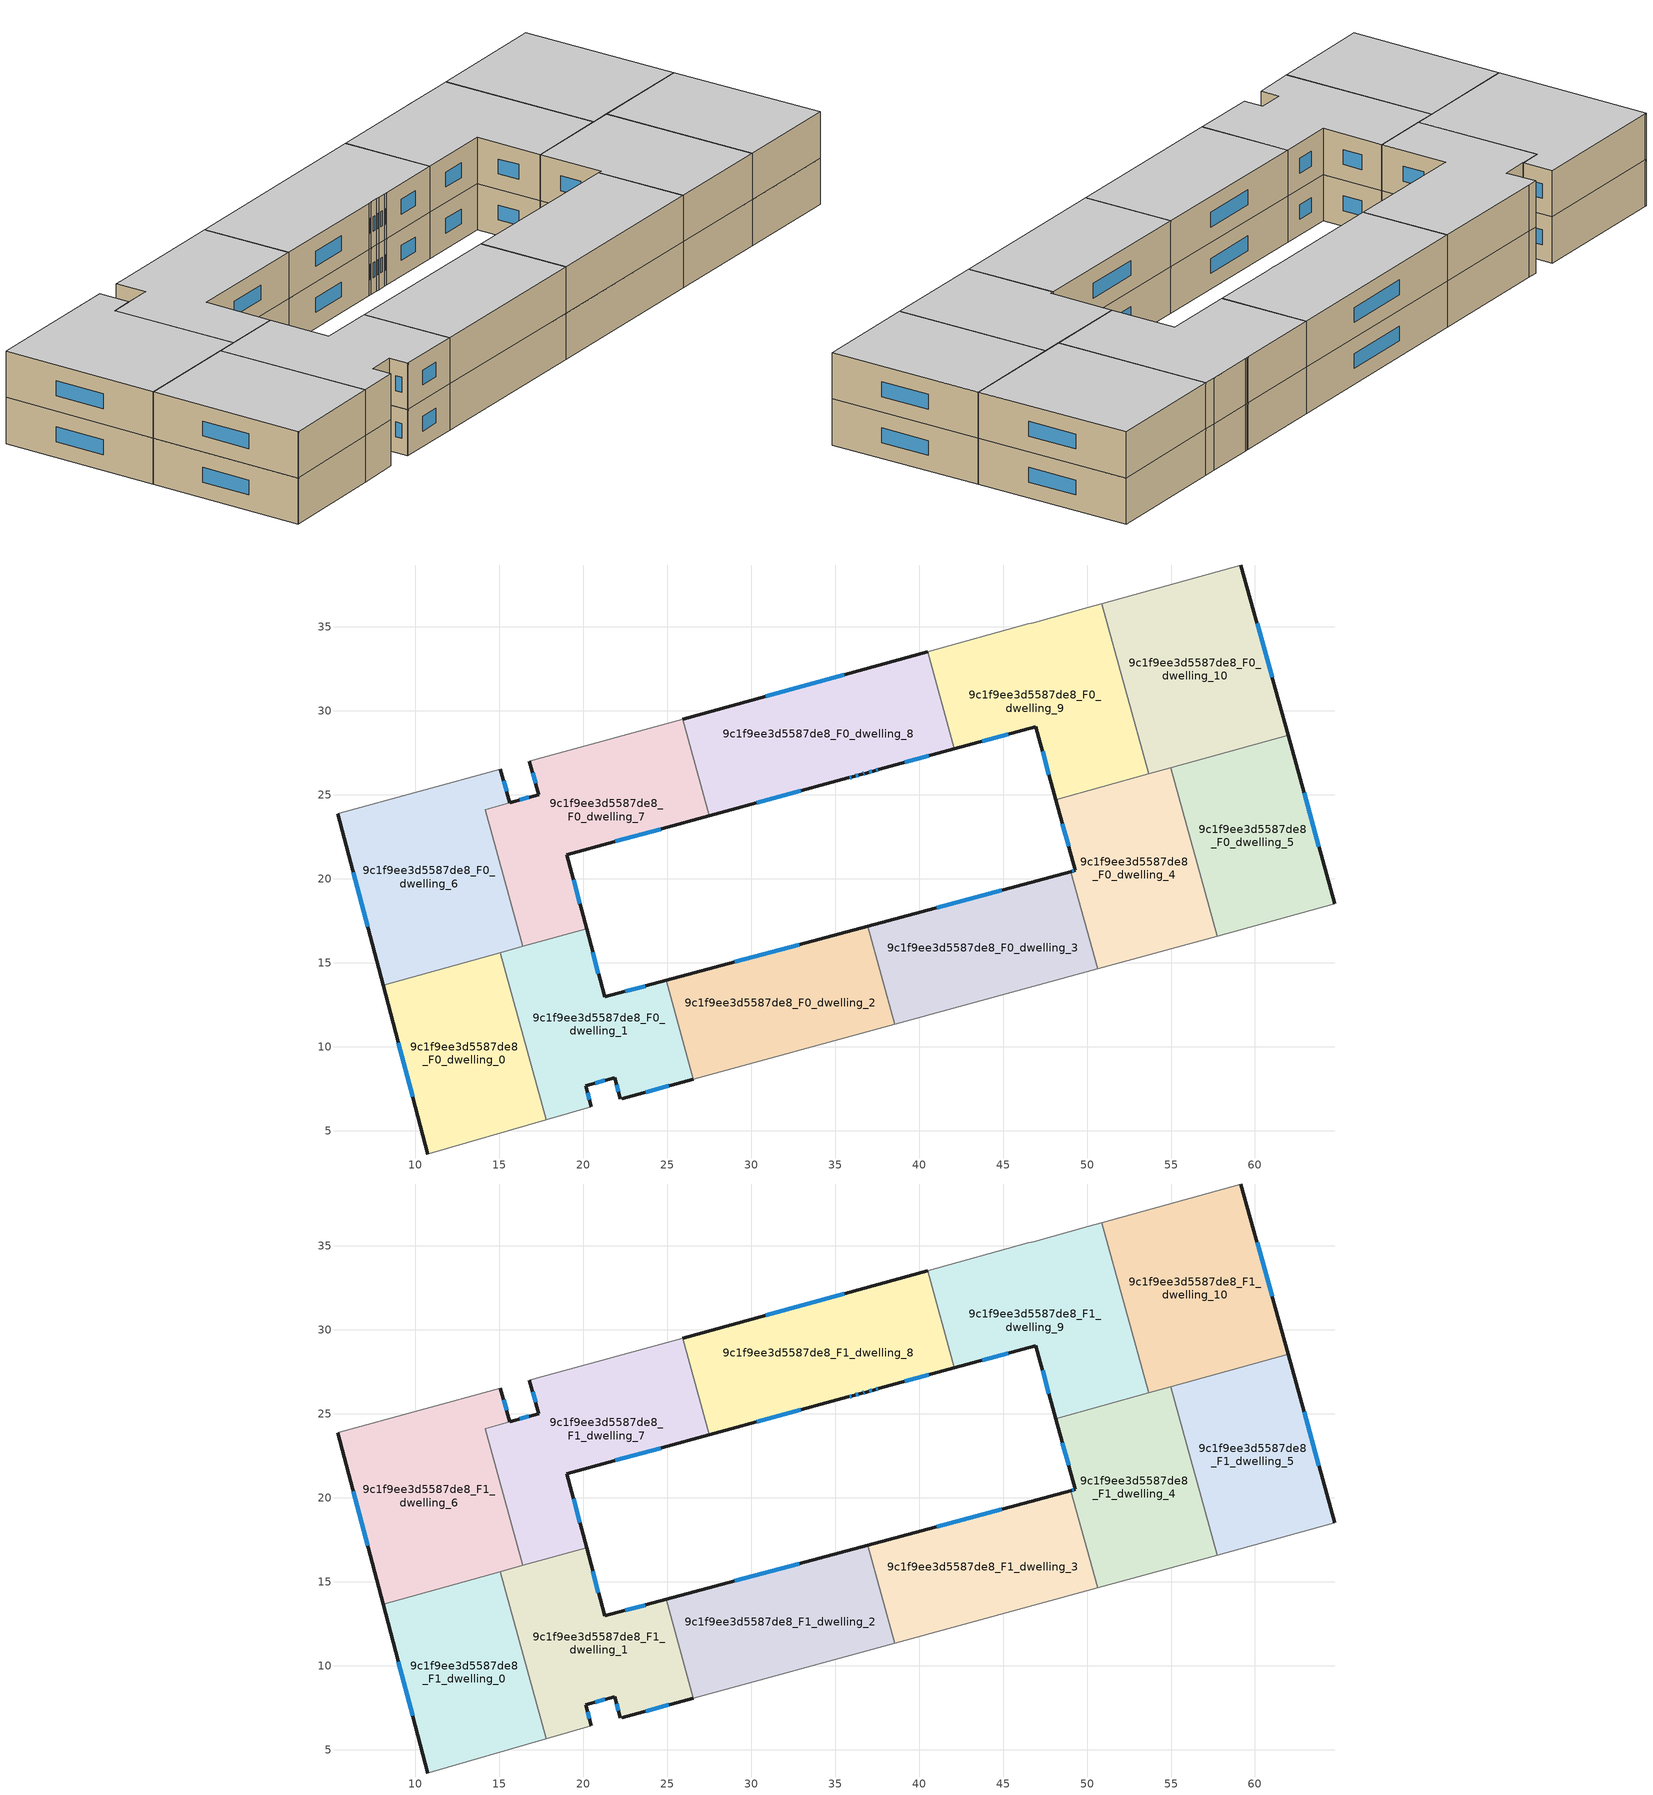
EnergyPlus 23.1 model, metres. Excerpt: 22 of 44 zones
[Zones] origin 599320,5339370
9c1f9ee3d5587de8_F0_dwelling_0
 floor ground (EU_floor_Construction): 15.05,15.59 17.79,5.65 10.79,3.62 10.74,3.61 8.08,13.67 z0
 wall outside (EU_wall_Construction): 8.08,13.67 10.74,3.61 z0:3
 wall adiabatic (EU_wall_Construction): 10.74,3.61 10.79,3.62 17.79,5.65 z0:3
 wall to 9c1f9ee3d5587de8_F0_dwelling_1 (EU_wall_Construction): 17.79,5.65 15.05,15.59 z0:3
 wall to 9c1f9ee3d5587de8_F0_dwelling_6 (EU_wall_Construction): 15.05,15.59 8.08,13.67 z0:3
 window (EU_Window_Construction): 8.99,10.25 9.84,7.04 z1.02:1.98
9c1f9ee3d5587de8_F0_dwelling_1
 floor ground (EU_floor_Construction): 24.93,13.95 26.55,8.07 22.28,6.91 22.21,6.89 21.87,8.16 20.14,7.68 20.48,6.43 17.79,5.65 15.05,15.59 20.2,17.01 21.27,12.96 z0
 wall outside (EU_wall_Construction): 22.28,6.91 26.55,8.07 / 20.48,6.43 20.14,7.68 21.87,8.16 22.21,6.89 / 24.93,13.95 21.27,12.96 20.2,17.01 z0:3
 wall to 9c1f9ee3d5587de8_F0_dwelling_2 (EU_wall_Construction): 26.55,8.07 24.93,13.95 z0:3
 wall adiabatic (EU_wall_Construction): 22.21,6.89 22.28,6.91 / 17.79,5.65 20.48,6.43 z0:3
 wall to 9c1f9ee3d5587de8_F0_dwelling_7 (EU_wall_Construction): 20.2,17.01 16.41,15.97 z0:3
 wall to 9c1f9ee3d5587de8_F0_dwelling_6 (EU_wall_Construction): 16.41,15.97 15.05,15.59 z0:3
 window (EU_Window_Construction): 23.73,7.3 25.1,7.68 / 21.98,7.72 22.09,7.32 / 20.73,7.84 21.28,7.99 / 20.36,6.85 20.26,7.25 / 20.91,14.34 20.56,15.64 / 23.68,13.61 22.51,13.3 z1.02:1.98
9c1f9ee3d5587de8_F0_dwelling_10
 floor ground (EU_floor_Construction): 59.17,38.69 61.98,28.53 53.67,26.25 50.88,36.38 z0
 wall outside (EU_wall_Construction): 61.98,28.53 59.17,38.69 z0:3
 wall to 9c1f9ee3d5587de8_F0_dwelling_9 (EU_wall_Construction): 50.88,36.38 53.67,26.25 z0:3
 wall adiabatic (EU_wall_Construction): 59.17,38.69 50.88,36.38 z0:3
 wall to 9c1f9ee3d5587de8_F0_dwelling_5 (EU_wall_Construction): 54.99,26.61 61.98,28.53 z0:3
 wall to 9c1f9ee3d5587de8_F0_dwelling_4 (EU_wall_Construction): 53.67,26.25 54.99,26.61 z0:3
 window (EU_Window_Construction): 61.02,31.99 60.12,35.23 z1.02:1.98
9c1f9ee3d5587de8_F0_dwelling_2
 floor ground (EU_floor_Construction): 36.93,17.17 38.54,11.35 26.55,8.07 24.93,13.95 z0
 wall outside (EU_wall_Construction): 36.93,17.17 24.93,13.95 z0:3
 wall to 9c1f9ee3d5587de8_F0_dwelling_3 (EU_wall_Construction): 38.54,11.35 36.93,17.17 z0:3
 wall adiabatic (EU_wall_Construction): 26.55,8.07 38.54,11.35 z0:3
 window (EU_Window_Construction): 32.85,16.08 29.01,15.05 z1.02:1.98
9c1f9ee3d5587de8_F0_dwelling_3
 floor ground (EU_floor_Construction): 49.03,20.43 50.63,14.65 38.54,11.35 36.93,17.17 z0
 wall outside (EU_wall_Construction): 49.03,20.43 36.93,17.17 z0:3
 wall adiabatic (EU_wall_Construction): 38.54,11.35 50.63,14.65 z0:3
 wall to 9c1f9ee3d5587de8_F0_dwelling_4 (EU_wall_Construction): 50.63,14.65 49.03,20.43 z0:3
 window (EU_Window_Construction): 44.92,19.32 41.05,18.28 z1.02:1.98
9c1f9ee3d5587de8_F0_dwelling_4
 floor ground (EU_floor_Construction): 54.99,26.61 57.75,16.59 50.63,14.65 49.03,20.43 49.29,20.5 48.14,24.72 z0
 wall outside (EU_wall_Construction): 48.14,24.72 49.29,20.5 49.03,20.43 z0:3
 wall to 9c1f9ee3d5587de8_F0_dwelling_5 (EU_wall_Construction): 57.75,16.59 54.99,26.61 z0:3
 wall adiabatic (EU_wall_Construction): 50.63,14.65 57.75,16.59 z0:3
 wall to 9c1f9ee3d5587de8_F0_dwelling_9 (EU_wall_Construction): 53.67,26.24 48.14,24.72 z0:3
 window (EU_Window_Construction): 49.2,20.47 49.12,20.45 / 48.53,23.28 48.9,21.93 z1.02:1.98
9c1f9ee3d5587de8_F0_dwelling_5
 floor ground (EU_floor_Construction): 61.98,28.53 64.75,18.5 57.75,16.59 54.99,26.61 z0
 wall outside (EU_wall_Construction): 64.75,18.5 61.98,28.53 z0:3
 wall adiabatic (EU_wall_Construction): 57.75,16.59 64.75,18.5 z0:3
 window (EU_Window_Construction): 63.81,21.92 62.92,25.12 z1.02:1.98
9c1f9ee3d5587de8_F0_dwelling_6
 floor ground (EU_floor_Construction): 15.07,26.53 15.62,24.53 14.16,24.12 16.41,15.97 8.08,13.67 5.38,23.87 5.45,23.9 z0
 wall outside (EU_wall_Construction): 5.38,23.87 8.08,13.67 / 15.62,24.53 15.07,26.53 z0:3
 wall adiabatic (EU_wall_Construction): 15.07,26.53 5.45,23.9 5.38,23.87 z0:3
 wall to 9c1f9ee3d5587de8_F0_dwelling_7 (EU_wall_Construction): 16.41,15.97 14.16,24.12 15.62,24.53 z0:3
 window (EU_Window_Construction): 6.3,20.4 7.16,17.14 / 15.44,25.21 15.26,25.85 z1.02:1.98
9c1f9ee3d5587de8_F0_dwelling_7
 floor ground (EU_floor_Construction): 25.92,29.51 27.51,23.75 19.03,21.44 20.2,17.01 16.41,15.97 14.16,24.12 17.35,25.01 16.79,27.01 17.52,27.2 z0
 wall outside (EU_wall_Construction): 20.2,17.01 19.03,21.44 27.51,23.75 / 16.79,27.01 17.35,25.01 15.63,24.53 z0:3
 wall adiabatic (EU_wall_Construction): 25.92,29.51 17.52,27.2 16.79,27.01 z0:3
 wall to 9c1f9ee3d5587de8_F0_dwelling_8 (EU_wall_Construction): 27.51,23.75 25.92,29.51 z0:3
 window (EU_Window_Construction): 21.91,22.23 24.62,22.96 / 19.8,18.52 19.43,19.93 / 16.76,24.85 16.21,24.69 / 16.98,26.33 17.16,25.69 z1.02:1.98
9c1f9ee3d5587de8_F0_dwelling_8
 floor ground (EU_floor_Construction): 40.5,33.52 42.09,27.73 37.64,26.51 37.37,26.44 36.84,26.3 36.57,26.22 36.04,26.08 35.77,26.01 27.51,23.75 25.92,29.51 z0
 wall outside (EU_wall_Construction): 27.51,23.75 35.77,26.01 36.04,26.08 36.57,26.22 36.84,26.3 37.37,26.44 37.64,26.51 42.09,27.73 / 40.5,33.52 25.92,29.51 z0:3
 wall to 9c1f9ee3d5587de8_F0_dwelling_9 (EU_wall_Construction): 42.09,27.73 40.5,33.52 z0:3
 window (EU_Window_Construction): 39.15,26.93 40.58,27.32 / 37.46,26.47 37.55,26.49 / 37.02,26.35 37.19,26.39 / 36.66,26.25 36.75,26.27 / 36.22,26.13 36.39,26.18 / 35.86,26.03 35.95,26.05 / 30.32,24.52 32.96,25.24 / 35.54,32.16 30.88,30.87 z1.02:1.98
9c1f9ee3d5587de8_F0_dwelling_9
 floor ground (EU_floor_Construction): 50.88,36.38 53.67,26.25 48.14,24.72 46.95,29.06 42.09,27.73 40.5,33.52 46.51,35.17 46.67,35.22 46.83,35.26 50.1,36.16 z0
 wall outside (EU_wall_Construction): 42.09,27.73 46.95,29.06 48.14,24.72 z0:3
 wall adiabatic (EU_wall_Construction): 50.88,36.38 50.1,36.16 46.83,35.26 46.67,35.22 46.51,35.17 40.5,33.52 z0:3
 window (EU_Window_Construction): 47.35,27.58 47.73,26.19 / 43.75,28.18 45.3,28.61 z1.02:1.98
9c1f9ee3d5587de8_F1_dwelling_0
 floor to 9c1f9ee3d5587de8_F0_dwelling_0 (EU_floor_Construction): 15.05,15.59 17.79,5.65 10.79,3.62 10.74,3.61 8.08,13.67 z3
 wall outside (EU_wall_Construction): 8.08,13.67 10.74,3.61 z3:6
 wall adiabatic (EU_wall_Construction): 10.74,3.61 10.79,3.62 17.79,5.65 z3:6
 wall to 9c1f9ee3d5587de8_F1_dwelling_1 (EU_wall_Construction): 17.79,5.65 15.05,15.59 z3:6
 wall to 9c1f9ee3d5587de8_F1_dwelling_6 (EU_wall_Construction): 15.05,15.59 8.08,13.67 z3:6
 window (EU_Window_Construction): 8.99,10.25 9.84,7.04 z4.02:4.98
 ceiling to 9c1f9ee3d5587de8_F2_dwelling_0 (EU_floor_Construction): 17.79,5.65 15.05,15.59 8.08,13.67 10.74,3.61 10.79,3.62 z6
9c1f9ee3d5587de8_F1_dwelling_1
 floor to 9c1f9ee3d5587de8_F0_dwelling_1 (EU_floor_Construction): 24.93,13.95 26.55,8.07 22.28,6.91 22.21,6.89 21.87,8.16 20.14,7.68 20.48,6.43 17.79,5.65 15.05,15.59 20.2,17.01 21.27,12.96 z3
 wall outside (EU_wall_Construction): 22.28,6.91 26.55,8.07 / 20.48,6.43 20.14,7.68 21.87,8.16 22.21,6.89 / 24.93,13.95 21.27,12.96 20.2,17.01 z3:6
 wall to 9c1f9ee3d5587de8_F1_dwelling_2 (EU_wall_Construction): 26.55,8.07 24.93,13.95 z3:6
 wall adiabatic (EU_wall_Construction): 22.21,6.89 22.28,6.91 / 17.79,5.65 20.48,6.43 z3:6
 wall to 9c1f9ee3d5587de8_F1_dwelling_7 (EU_wall_Construction): 20.2,17.01 16.41,15.97 z3:6
 wall to 9c1f9ee3d5587de8_F1_dwelling_6 (EU_wall_Construction): 16.41,15.97 15.05,15.59 z3:6
 window (EU_Window_Construction): 23.73,7.3 25.1,7.68 / 21.98,7.72 22.09,7.32 / 20.73,7.84 21.28,7.99 / 20.36,6.85 20.26,7.25 / 20.91,14.34 20.56,15.64 / 23.68,13.61 22.51,13.3 z4.02:4.98
 ceiling to 9c1f9ee3d5587de8_F2_dwelling_1 (EU_floor_Construction): 26.55,8.07 24.93,13.95 21.27,12.96 20.2,17.01 15.05,15.59 17.79,5.65 20.48,6.43 20.14,7.68 21.87,8.16 22.21,6.89 22.28,6.91 z6
9c1f9ee3d5587de8_F1_dwelling_10
 floor to 9c1f9ee3d5587de8_F0_dwelling_10 (EU_floor_Construction): 59.17,38.69 61.98,28.53 53.67,26.25 50.88,36.38 z3
 wall outside (EU_wall_Construction): 61.98,28.53 59.17,38.69 z3:6
 wall to 9c1f9ee3d5587de8_F1_dwelling_9 (EU_wall_Construction): 50.88,36.38 53.67,26.25 z3:6
 wall adiabatic (EU_wall_Construction): 59.17,38.69 50.88,36.38 z3:6
 wall to 9c1f9ee3d5587de8_F1_dwelling_5 (EU_wall_Construction): 54.99,26.61 61.98,28.53 z3:6
 wall to 9c1f9ee3d5587de8_F1_dwelling_4 (EU_wall_Construction): 53.67,26.25 54.99,26.61 z3:6
 window (EU_Window_Construction): 61.02,31.99 60.12,35.23 z4.02:4.98
 ceiling to 9c1f9ee3d5587de8_F2_dwelling_10 (EU_floor_Construction): 61.98,28.53 59.17,38.69 50.88,36.38 53.67,26.25 z6
9c1f9ee3d5587de8_F1_dwelling_2
 floor to 9c1f9ee3d5587de8_F0_dwelling_2 (EU_floor_Construction): 36.93,17.17 38.54,11.35 26.55,8.07 24.93,13.95 z3
 wall outside (EU_wall_Construction): 36.93,17.17 24.93,13.95 z3:6
 wall to 9c1f9ee3d5587de8_F1_dwelling_3 (EU_wall_Construction): 38.54,11.35 36.93,17.17 z3:6
 wall adiabatic (EU_wall_Construction): 26.55,8.07 38.54,11.35 z3:6
 window (EU_Window_Construction): 32.85,16.08 29.01,15.05 z4.02:4.98
 ceiling to 9c1f9ee3d5587de8_F2_dwelling_2 (EU_floor_Construction): 38.54,11.35 36.93,17.17 24.93,13.95 26.55,8.07 z6
9c1f9ee3d5587de8_F1_dwelling_3
 floor to 9c1f9ee3d5587de8_F0_dwelling_3 (EU_floor_Construction): 49.03,20.43 50.63,14.65 38.54,11.35 36.93,17.17 z3
 wall outside (EU_wall_Construction): 49.03,20.43 36.93,17.17 z3:6
 wall adiabatic (EU_wall_Construction): 38.54,11.35 50.63,14.65 z3:6
 wall to 9c1f9ee3d5587de8_F1_dwelling_4 (EU_wall_Construction): 50.63,14.65 49.03,20.43 z3:6
 window (EU_Window_Construction): 44.92,19.32 41.05,18.28 z4.02:4.98
 ceiling to 9c1f9ee3d5587de8_F2_dwelling_3 (EU_floor_Construction): 50.63,14.65 49.03,20.43 36.93,17.17 38.54,11.35 z6
9c1f9ee3d5587de8_F1_dwelling_4
 floor to 9c1f9ee3d5587de8_F0_dwelling_4 (EU_floor_Construction): 54.99,26.61 57.75,16.59 50.63,14.65 49.03,20.43 49.29,20.5 48.14,24.72 z3
 wall outside (EU_wall_Construction): 48.14,24.72 49.29,20.5 49.03,20.43 z3:6
 wall to 9c1f9ee3d5587de8_F1_dwelling_5 (EU_wall_Construction): 57.75,16.59 54.99,26.61 z3:6
 wall adiabatic (EU_wall_Construction): 50.63,14.65 57.75,16.59 z3:6
 wall to 9c1f9ee3d5587de8_F1_dwelling_9 (EU_wall_Construction): 53.67,26.24 48.14,24.72 z3:6
 window (EU_Window_Construction): 49.2,20.47 49.12,20.45 / 48.53,23.28 48.9,21.93 z4.02:4.98
 ceiling to 9c1f9ee3d5587de8_F2_dwelling_4 (EU_floor_Construction): 57.75,16.59 54.99,26.61 48.14,24.72 49.29,20.5 49.03,20.43 50.63,14.65 z6
9c1f9ee3d5587de8_F1_dwelling_5
 floor to 9c1f9ee3d5587de8_F0_dwelling_5 (EU_floor_Construction): 61.98,28.53 64.75,18.5 57.75,16.59 54.99,26.61 z3
 wall outside (EU_wall_Construction): 64.75,18.5 61.98,28.53 z3:6
 wall adiabatic (EU_wall_Construction): 57.75,16.59 64.75,18.5 z3:6
 window (EU_Window_Construction): 63.81,21.92 62.92,25.12 z4.02:4.98
 ceiling to 9c1f9ee3d5587de8_F2_dwelling_5 (EU_floor_Construction): 64.75,18.5 61.98,28.53 54.99,26.61 57.75,16.59 z6
9c1f9ee3d5587de8_F1_dwelling_6
 floor to 9c1f9ee3d5587de8_F0_dwelling_6 (EU_floor_Construction): 15.07,26.53 15.62,24.53 14.16,24.12 16.41,15.97 8.08,13.67 5.38,23.87 5.45,23.9 z3
 wall outside (EU_wall_Construction): 5.38,23.87 8.08,13.67 / 15.62,24.53 15.07,26.53 z3:6
 wall adiabatic (EU_wall_Construction): 15.07,26.53 5.45,23.9 5.38,23.87 z3:6
 wall to 9c1f9ee3d5587de8_F1_dwelling_7 (EU_wall_Construction): 16.41,15.97 14.16,24.12 15.62,24.53 z3:6
 window (EU_Window_Construction): 6.3,20.4 7.16,17.14 / 15.44,25.21 15.26,25.85 z4.02:4.98
 ceiling to 9c1f9ee3d5587de8_F2_dwelling_6 (EU_floor_Construction): 16.41,15.97 14.16,24.12 15.62,24.53 15.07,26.53 5.45,23.9 5.38,23.87 8.08,13.67 z6
9c1f9ee3d5587de8_F1_dwelling_7
 floor to 9c1f9ee3d5587de8_F0_dwelling_7 (EU_floor_Construction): 25.92,29.51 27.51,23.75 19.03,21.44 20.2,17.01 16.41,15.97 14.16,24.12 17.35,25.01 16.79,27.01 17.52,27.2 z3
 wall outside (EU_wall_Construction): 20.2,17.01 19.03,21.44 27.51,23.75 / 16.79,27.01 17.35,25.01 15.63,24.53 z3:6
 wall adiabatic (EU_wall_Construction): 25.92,29.51 17.52,27.2 16.79,27.01 z3:6
 wall to 9c1f9ee3d5587de8_F1_dwelling_8 (EU_wall_Construction): 27.51,23.75 25.92,29.51 z3:6
 window (EU_Window_Construction): 21.91,22.23 24.62,22.96 / 19.8,18.52 19.43,19.93 / 16.76,24.85 16.21,24.69 / 16.98,26.33 17.16,25.69 z4.02:4.98
 ceiling to 9c1f9ee3d5587de8_F2_dwelling_7 (EU_floor_Construction): 20.2,17.01 19.03,21.44 27.51,23.75 25.92,29.51 17.52,27.2 16.79,27.01 17.35,25.01 14.16,24.12 16.41,15.97 z6
9c1f9ee3d5587de8_F1_dwelling_8
 floor to 9c1f9ee3d5587de8_F0_dwelling_8 (EU_floor_Construction): 40.5,33.52 42.09,27.73 37.64,26.51 37.37,26.44 36.84,26.3 36.57,26.22 36.04,26.08 35.77,26.01 27.51,23.75 25.92,29.51 z3
 wall outside (EU_wall_Construction): 27.51,23.75 35.77,26.01 36.04,26.08 36.57,26.22 36.84,26.3 37.37,26.44 37.64,26.51 42.09,27.73 / 40.5,33.52 25.92,29.51 z3:6
 wall to 9c1f9ee3d5587de8_F1_dwelling_9 (EU_wall_Construction): 42.09,27.73 40.5,33.52 z3:6
 window (EU_Window_Construction): 39.15,26.93 40.58,27.32 / 37.46,26.47 37.55,26.49 / 37.02,26.35 37.19,26.39 / 36.66,26.25 36.75,26.27 / 36.22,26.13 36.39,26.18 / 35.86,26.03 35.95,26.05 / 30.32,24.52 32.96,25.24 / 35.54,32.16 30.88,30.87 z4.02:4.98
 ceiling to 9c1f9ee3d5587de8_F2_dwelling_8 (EU_floor_Construction): 42.09,27.73 40.5,33.52 25.92,29.51 27.51,23.75 35.77,26.01 36.04,26.08 36.57,26.22 36.84,26.3 37.37,26.44 37.64,26.51 z6
9c1f9ee3d5587de8_F1_dwelling_9
 floor to 9c1f9ee3d5587de8_F0_dwelling_9 (EU_floor_Construction): 50.88,36.38 53.67,26.25 48.14,24.72 46.95,29.06 42.09,27.73 40.5,33.52 46.51,35.17 46.67,35.22 46.83,35.26 50.1,36.16 z3
 wall outside (EU_wall_Construction): 42.09,27.73 46.95,29.06 48.14,24.72 z3:6
 wall adiabatic (EU_wall_Construction): 50.88,36.38 50.1,36.16 46.83,35.26 46.67,35.22 46.51,35.17 40.5,33.52 z3:6
 window (EU_Window_Construction): 47.35,27.58 47.73,26.19 / 43.75,28.18 45.3,28.61 z4.02:4.98
 ceiling to 9c1f9ee3d5587de8_F2_dwelling_9 (EU_floor_Construction): 53.67,26.25 50.88,36.38 50.1,36.16 46.83,35.26 46.67,35.22 46.51,35.17 40.5,33.52 42.09,27.73 46.95,29.06 48.14,24.72 z6
[Building]
EU S2 Campaign: North Axis=0; Terrain=City; Solar Distribution=FullExterior
[Site:Location]
Vienna: Latitude=48; Longitude=16.5; Time Zone=1; Elevation=183
[SizingPeriod:WeatherFileDays]
AnnualSizingPeriod: Begin Month=1; Begin Day of Month=1; End Month=12; End Day of Month=31; Day of Week for Start Day=Monday; Use Weather File Daylight Saving Period=No; Use Weather File Rain and Snow Indicators=No
[MATERIAL]
EU_InternalMass_Material: Roughness=MediumRough; Thickness=0.1; Conductivity=1; Density=1800; Specific Heat=900; Thermal Absorptance=0.9; Solar Absorptance=0.7; Visible Absorptance=0.7
[MATERIAL:NOMASS] Roughness=MediumRough; Thermal Absorptance=0.9; Solar Absorptance=0.7; Visible Absorptance=0.7
Name | Thermal Resistance
EU_wall_NoMass | 0.942466
EU_floor_NoMass | 0.66527
[WINDOWMATERIAL:SIMPLEGLAZINGSYSTEM]
EU_Window_SimpleGlazing: UFactor=2.03367; Solar Heat Gain Coefficient=0.65; Visible Transmittance=0.65
[CONSTRUCTION]
EU_wall_Construction: EU_wall_NoMass
EU_floor_Construction: EU_floor_NoMass
EU_Window_Construction: EU_Window_SimpleGlazing
EU_InternalMass_Construction: EU_InternalMass_Material
[ZONE] Type=1; Multiplier=1; Ceiling Height=autocalculate; Floor Area=autocalculate; Part of Total Floor Area=Yes
Name | Volume
9c1f9ee3d5587de8_F0_dwelling_0; 9c1f9ee3d5587de8_F1_dwelling_0 | 226.374
9c1f9ee3d5587de8_F0_dwelling_1; 9c1f9ee3d5587de8_F1_dwelling_1 | 226.337
9c1f9ee3d5587de8_F0_dwelling_10; 9c1f9ee3d5587de8_F1_dwelling_10 | 271.652
9c1f9ee3d5587de8_F0_dwelling_2; 9c1f9ee3d5587de8_F1_dwelling_2 | 226.36
9c1f9ee3d5587de8_F0_dwelling_3; 9c1f9ee3d5587de8_F1_dwelling_3 | 226.356
9c1f9ee3d5587de8_F0_dwelling_4; 9c1f9ee3d5587de8_F1_dwelling_4 | 226.355
9c1f9ee3d5587de8_F0_dwelling_5; 9c1f9ee3d5587de8_F1_dwelling_5 | 226.357
9c1f9ee3d5587de8_F0_dwelling_6; 9c1f9ee3d5587de8_F1_dwelling_6 | 281.104
9c1f9ee3d5587de8_F0_dwelling_7 | 262.12
9c1f9ee3d5587de8_F1_dwelling_7 | 262.14
9c1f9ee3d5587de8_F0_dwelling_8; 9c1f9ee3d5587de8_F1_dwelling_8 | 271.664
9c1f9ee3d5587de8_F0_dwelling_9; 9c1f9ee3d5587de8_F1_dwelling_9 | 271.601
[INTERNALMASS] Construction=EU_InternalMass_Construction
Name | Zone or ZoneList | Surface Area
9c1f9ee3d5587de8_F0_dwelling_0_EU_InternalMass | 9c1f9ee3d5587de8_F0_dwelling_0 | 75.4579
9c1f9ee3d5587de8_F0_dwelling_1_EU_InternalMass | 9c1f9ee3d5587de8_F0_dwelling_1 | 75.4458
9c1f9ee3d5587de8_F0_dwelling_2_EU_InternalMass | 9c1f9ee3d5587de8_F0_dwelling_2 | 75.4532
9c1f9ee3d5587de8_F0_dwelling_3_EU_InternalMass | 9c1f9ee3d5587de8_F0_dwelling_3 | 75.4529
9c1f9ee3d5587de8_F0_dwelling_4_EU_InternalMass | 9c1f9ee3d5587de8_F0_dwelling_4 | 75.4517
9c1f9ee3d5587de8_F0_dwelling_5_EU_InternalMass | 9c1f9ee3d5587de8_F0_dwelling_5 | 75.4525
9c1f9ee3d5587de8_F0_dwelling_6_EU_InternalMass | 9c1f9ee3d5587de8_F0_dwelling_6 | 93.6991
9c1f9ee3d5587de8_F0_dwelling_7_EU_InternalMass | 9c1f9ee3d5587de8_F0_dwelling_7 | 87.3819
9c1f9ee3d5587de8_F0_dwelling_8_EU_InternalMass | 9c1f9ee3d5587de8_F0_dwelling_8 | 90.5462
9c1f9ee3d5587de8_F0_dwelling_9_EU_InternalMass | 9c1f9ee3d5587de8_F0_dwelling_9 | 90.5339
9c1f9ee3d5587de8_F0_dwelling_10_EU_InternalMass | 9c1f9ee3d5587de8_F0_dwelling_10 | 90.5506
9c1f9ee3d5587de8_F1_dwelling_0_EU_InternalMass | 9c1f9ee3d5587de8_F1_dwelling_0 | 75.4579
9c1f9ee3d5587de8_F1_dwelling_1_EU_InternalMass | 9c1f9ee3d5587de8_F1_dwelling_1 | 75.4458
9c1f9ee3d5587de8_F1_dwelling_2_EU_InternalMass | 9c1f9ee3d5587de8_F1_dwelling_2 | 75.4532
9c1f9ee3d5587de8_F1_dwelling_3_EU_InternalMass | 9c1f9ee3d5587de8_F1_dwelling_3 | 75.4529
9c1f9ee3d5587de8_F1_dwelling_4_EU_InternalMass | 9c1f9ee3d5587de8_F1_dwelling_4 | 75.4517
9c1f9ee3d5587de8_F1_dwelling_5_EU_InternalMass | 9c1f9ee3d5587de8_F1_dwelling_5 | 75.4525
9c1f9ee3d5587de8_F1_dwelling_6_EU_InternalMass | 9c1f9ee3d5587de8_F1_dwelling_6 | 93.6991
9c1f9ee3d5587de8_F1_dwelling_7_EU_InternalMass | 9c1f9ee3d5587de8_F1_dwelling_7 | 87.3819
9c1f9ee3d5587de8_F1_dwelling_8_EU_InternalMass | 9c1f9ee3d5587de8_F1_dwelling_8 | 90.5462
9c1f9ee3d5587de8_F1_dwelling_9_EU_InternalMass | 9c1f9ee3d5587de8_F1_dwelling_9 | 90.5339
9c1f9ee3d5587de8_F1_dwelling_10_EU_InternalMass | 9c1f9ee3d5587de8_F1_dwelling_10 | 90.5506
[OTHEREQUIPMENT] Fuel Type=Electricity; Design Level Calculation Method=Watts/Area; Power per Zone Floor Area=1; Fraction Latent=0; Fraction Radiant=0; Fraction Lost=0; Carbon Dioxide Generation Rate=0; EndUse Subcategory=EU_Step8_InternalGains
Name | Zone or ZoneList or Space or SpaceList | Schedule
EU_Step8_InternalGain_9c1f9ee3d5587de8_F0_dwelling_0_f000 | 9c1f9ee3d5587de8_F0_dwelling_0 | EU_Step8_GainSchedule_9c1f9ee3d5587de8_F0_dwelling_0_f000
EU_Step8_InternalGain_9c1f9ee3d5587de8_F0_dwelling_1_f000 | 9c1f9ee3d5587de8_F0_dwelling_1 | EU_Step8_GainSchedule_9c1f9ee3d5587de8_F0_dwelling_1_f000
EU_Step8_InternalGain_9c1f9ee3d5587de8_F0_dwelling_2_f000 | 9c1f9ee3d5587de8_F0_dwelling_2 | EU_Step8_GainSchedule_9c1f9ee3d5587de8_F0_dwelling_2_f000
EU_Step8_InternalGain_9c1f9ee3d5587de8_F0_dwelling_3_f000 | 9c1f9ee3d5587de8_F0_dwelling_3 | EU_Step8_GainSchedule_9c1f9ee3d5587de8_F0_dwelling_3_f000
EU_Step8_InternalGain_9c1f9ee3d5587de8_F0_dwelling_4_f000 | 9c1f9ee3d5587de8_F0_dwelling_4 | EU_Step8_GainSchedule_9c1f9ee3d5587de8_F0_dwelling_4_f000
EU_Step8_InternalGain_9c1f9ee3d5587de8_F0_dwelling_5_f000 | 9c1f9ee3d5587de8_F0_dwelling_5 | EU_Step8_GainSchedule_9c1f9ee3d5587de8_F0_dwelling_5_f000
EU_Step8_InternalGain_9c1f9ee3d5587de8_F0_dwelling_6_f000 | 9c1f9ee3d5587de8_F0_dwelling_6 | EU_Step8_GainSchedule_9c1f9ee3d5587de8_F0_dwelling_6_f000
EU_Step8_InternalGain_9c1f9ee3d5587de8_F0_dwelling_7_f000 | 9c1f9ee3d5587de8_F0_dwelling_7 | EU_Step8_GainSchedule_9c1f9ee3d5587de8_F0_dwelling_7_f000
EU_Step8_InternalGain_9c1f9ee3d5587de8_F0_dwelling_8_f000 | 9c1f9ee3d5587de8_F0_dwelling_8 | EU_Step8_GainSchedule_9c1f9ee3d5587de8_F0_dwelling_8_f000
EU_Step8_InternalGain_9c1f9ee3d5587de8_F0_dwelling_9_f000 | 9c1f9ee3d5587de8_F0_dwelling_9 | EU_Step8_GainSchedule_9c1f9ee3d5587de8_F0_dwelling_9_f000
EU_Step8_InternalGain_9c1f9ee3d5587de8_F0_dwelling_10_f000 | 9c1f9ee3d5587de8_F0_dwelling_10 | EU_Step8_GainSchedule_9c1f9ee3d5587de8_F0_dwelling_10_f000
EU_Step8_InternalGain_9c1f9ee3d5587de8_F1_dwelling_0_f000 | 9c1f9ee3d5587de8_F1_dwelling_0 | EU_Step8_GainSchedule_9c1f9ee3d5587de8_F1_dwelling_0_f000
EU_Step8_InternalGain_9c1f9ee3d5587de8_F1_dwelling_1_f000 | 9c1f9ee3d5587de8_F1_dwelling_1 | EU_Step8_GainSchedule_9c1f9ee3d5587de8_F1_dwelling_1_f000
EU_Step8_InternalGain_9c1f9ee3d5587de8_F1_dwelling_2_f000 | 9c1f9ee3d5587de8_F1_dwelling_2 | EU_Step8_GainSchedule_9c1f9ee3d5587de8_F1_dwelling_2_f000
EU_Step8_InternalGain_9c1f9ee3d5587de8_F1_dwelling_3_f000 | 9c1f9ee3d5587de8_F1_dwelling_3 | EU_Step8_GainSchedule_9c1f9ee3d5587de8_F1_dwelling_3_f000
EU_Step8_InternalGain_9c1f9ee3d5587de8_F1_dwelling_4_f000 | 9c1f9ee3d5587de8_F1_dwelling_4 | EU_Step8_GainSchedule_9c1f9ee3d5587de8_F1_dwelling_4_f000
EU_Step8_InternalGain_9c1f9ee3d5587de8_F1_dwelling_5_f000 | 9c1f9ee3d5587de8_F1_dwelling_5 | EU_Step8_GainSchedule_9c1f9ee3d5587de8_F1_dwelling_5_f000
EU_Step8_InternalGain_9c1f9ee3d5587de8_F1_dwelling_6_f000 | 9c1f9ee3d5587de8_F1_dwelling_6 | EU_Step8_GainSchedule_9c1f9ee3d5587de8_F1_dwelling_6_f000
EU_Step8_InternalGain_9c1f9ee3d5587de8_F1_dwelling_7_f000 | 9c1f9ee3d5587de8_F1_dwelling_7 | EU_Step8_GainSchedule_9c1f9ee3d5587de8_F1_dwelling_7_f000
EU_Step8_InternalGain_9c1f9ee3d5587de8_F1_dwelling_8_f000 | 9c1f9ee3d5587de8_F1_dwelling_8 | EU_Step8_GainSchedule_9c1f9ee3d5587de8_F1_dwelling_8_f000
EU_Step8_InternalGain_9c1f9ee3d5587de8_F1_dwelling_9_f000 | 9c1f9ee3d5587de8_F1_dwelling_9 | EU_Step8_GainSchedule_9c1f9ee3d5587de8_F1_dwelling_9_f000
EU_Step8_InternalGain_9c1f9ee3d5587de8_F1_dwelling_10_f000 | 9c1f9ee3d5587de8_F1_dwelling_10 | EU_Step8_GainSchedule_9c1f9ee3d5587de8_F1_dwelling_10_f000
[ZONEVENTILATION:DESIGNFLOWRATE] Schedule=EU_AlwaysOn; Design Flow Rate Calculation Method=AirChanges/Hour; Air Changes per Hour=0.530523; Ventilation Type=Natural; Fan Pressure Rise=0; Fan Total Efficiency=1; Constant Term Coefficient=1; Temperature Term Coefficient=0; Velocity Term Coefficient=0; Velocity Squared Term Coefficient=0; Minimum Indoor Temperature=-100; Maximum Indoor Temperature=100; Delta Temperature=-100; Minimum Outdoor Temperature=-100; Maximum Outdoor Temperature=100; Maximum Wind Speed=40
Name | Zone or ZoneList or Space or SpaceList
EU_ConstantAir_9c1f9ee3d5587de8_F0_dwelling_0 | 9c1f9ee3d5587de8_F0_dwelling_0
EU_ConstantAir_9c1f9ee3d5587de8_F0_dwelling_1 | 9c1f9ee3d5587de8_F0_dwelling_1
EU_ConstantAir_9c1f9ee3d5587de8_F0_dwelling_2 | 9c1f9ee3d5587de8_F0_dwelling_2
EU_ConstantAir_9c1f9ee3d5587de8_F0_dwelling_3 | 9c1f9ee3d5587de8_F0_dwelling_3
EU_ConstantAir_9c1f9ee3d5587de8_F0_dwelling_4 | 9c1f9ee3d5587de8_F0_dwelling_4
EU_ConstantAir_9c1f9ee3d5587de8_F0_dwelling_5 | 9c1f9ee3d5587de8_F0_dwelling_5
EU_ConstantAir_9c1f9ee3d5587de8_F0_dwelling_6 | 9c1f9ee3d5587de8_F0_dwelling_6
EU_ConstantAir_9c1f9ee3d5587de8_F0_dwelling_7 | 9c1f9ee3d5587de8_F0_dwelling_7
EU_ConstantAir_9c1f9ee3d5587de8_F0_dwelling_8 | 9c1f9ee3d5587de8_F0_dwelling_8
EU_ConstantAir_9c1f9ee3d5587de8_F0_dwelling_9 | 9c1f9ee3d5587de8_F0_dwelling_9
EU_ConstantAir_9c1f9ee3d5587de8_F0_dwelling_10 | 9c1f9ee3d5587de8_F0_dwelling_10
EU_ConstantAir_9c1f9ee3d5587de8_F1_dwelling_0 | 9c1f9ee3d5587de8_F1_dwelling_0
EU_ConstantAir_9c1f9ee3d5587de8_F1_dwelling_1 | 9c1f9ee3d5587de8_F1_dwelling_1
EU_ConstantAir_9c1f9ee3d5587de8_F1_dwelling_2 | 9c1f9ee3d5587de8_F1_dwelling_2
EU_ConstantAir_9c1f9ee3d5587de8_F1_dwelling_3 | 9c1f9ee3d5587de8_F1_dwelling_3
EU_ConstantAir_9c1f9ee3d5587de8_F1_dwelling_4 | 9c1f9ee3d5587de8_F1_dwelling_4
EU_ConstantAir_9c1f9ee3d5587de8_F1_dwelling_5 | 9c1f9ee3d5587de8_F1_dwelling_5
EU_ConstantAir_9c1f9ee3d5587de8_F1_dwelling_6 | 9c1f9ee3d5587de8_F1_dwelling_6
EU_ConstantAir_9c1f9ee3d5587de8_F1_dwelling_7 | 9c1f9ee3d5587de8_F1_dwelling_7
EU_ConstantAir_9c1f9ee3d5587de8_F1_dwelling_8 | 9c1f9ee3d5587de8_F1_dwelling_8
EU_ConstantAir_9c1f9ee3d5587de8_F1_dwelling_9 | 9c1f9ee3d5587de8_F1_dwelling_9
EU_ConstantAir_9c1f9ee3d5587de8_F1_dwelling_10 | 9c1f9ee3d5587de8_F1_dwelling_10
[HVACTEMPLATE:THERMOSTAT] Constant Heating Setpoint=20; Constant Cooling Setpoint=50
EU_HeatOnly_9c1f9ee3d5587de8_F0_dwelling_0; EU_HeatOnly_9c1f9ee3d5587de8_F0_dwelling_1; EU_HeatOnly_9c1f9ee3d5587de8_F0_dwelling_2; EU_HeatOnly_9c1f9ee3d5587de8_F0_dwelling_3; EU_HeatOnly_9c1f9ee3d5587de8_F0_dwelling_4; EU_HeatOnly_9c1f9ee3d5587de8_F0_dwelling_5; EU_HeatOnly_9c1f9ee3d5587de8_F0_dwelling_6; EU_HeatOnly_9c1f9ee3d5587de8_F0_dwelling_7; EU_HeatOnly_9c1f9ee3d5587de8_F0_dwelling_8; EU_HeatOnly_9c1f9ee3d5587de8_F0_dwelling_9; EU_HeatOnly_9c1f9ee3d5587de8_F0_dwelling_10; EU_HeatOnly_9c1f9ee3d5587de8_F1_dwelling_0; EU_HeatOnly_9c1f9ee3d5587de8_F1_dwelling_1; EU_HeatOnly_9c1f9ee3d5587de8_F1_dwelling_2; EU_HeatOnly_9c1f9ee3d5587de8_F1_dwelling_3; EU_HeatOnly_9c1f9ee3d5587de8_F1_dwelling_4; EU_HeatOnly_9c1f9ee3d5587de8_F1_dwelling_5; EU_HeatOnly_9c1f9ee3d5587de8_F1_dwelling_6; EU_HeatOnly_9c1f9ee3d5587de8_F1_dwelling_7; EU_HeatOnly_9c1f9ee3d5587de8_F1_dwelling_8; EU_HeatOnly_9c1f9ee3d5587de8_F1_dwelling_9; EU_HeatOnly_9c1f9ee3d5587de8_F1_dwelling_10; EU_HeatOnly_9c1f9ee3d5587de8_F2_dwelling_0; EU_HeatOnly_9c1f9ee3d5587de8_F2_dwelling_1; EU_HeatOnly_9c1f9ee3d5587de8_F2_dwelling_2; EU_HeatOnly_9c1f9ee3d5587de8_F2_dwelling_3; EU_HeatOnly_9c1f9ee3d5587de8_F2_dwelling_4; EU_HeatOnly_9c1f9ee3d5587de8_F2_dwelling_5; EU_HeatOnly_9c1f9ee3d5587de8_F2_dwelling_6; EU_HeatOnly_9c1f9ee3d5587de8_F2_dwelling_7; EU_HeatOnly_9c1f9ee3d5587de8_F2_dwelling_8; EU_HeatOnly_9c1f9ee3d5587de8_F2_dwelling_9; EU_HeatOnly_9c1f9ee3d5587de8_F2_dwelling_10; EU_HeatOnly_9c1f9ee3d5587de8_F3_dwelling_0; EU_HeatOnly_9c1f9ee3d5587de8_F3_dwelling_1; EU_HeatOnly_9c1f9ee3d5587de8_F3_dwelling_2; EU_HeatOnly_9c1f9ee3d5587de8_F3_dwelling_3; EU_HeatOnly_9c1f9ee3d5587de8_F3_dwelling_4; EU_HeatOnly_9c1f9ee3d5587de8_F3_dwelling_5; EU_HeatOnly_9c1f9ee3d5587de8_F3_dwelling_6; EU_HeatOnly_9c1f9ee3d5587de8_F3_dwelling_7; EU_HeatOnly_9c1f9ee3d5587de8_F3_dwelling_8; EU_HeatOnly_9c1f9ee3d5587de8_F3_dwelling_9; EU_HeatOnly_9c1f9ee3d5587de8_F3_dwelling_10
[HVACTEMPLATE:ZONE:IDEALLOADSAIRSYSTEM] System Availability Schedule=EU_AlwaysOn; Maximum Heating Supply Air Temperature=50; Minimum Cooling Supply Air Temperature=13; Maximum Heating Supply Air Humidity Ratio=0.0156; Minimum Cooling Supply Air Humidity Ratio=0.0077; Heating Limit=NoLimit; Cooling Limit=NoLimit; Heating Availability Schedule=EU_AlwaysOn; Cooling Availability Schedule=EU_CoolingOff; Dehumidification Control Type=ConstantSensibleHeatRatio; Cooling Sensible Heat Ratio=0.7; Dehumidification Setpoint=60; Humidification Control Type=None; Humidification Setpoint=30; Outdoor Air Method=None; Outdoor Air Flow Rate per Person=0.00944; Outdoor Air Flow Rate per Zone Floor Area=0; Outdoor Air Flow Rate per Zone=0; Demand Controlled Ventilation Type=None; Outdoor Air Economizer Type=NoEconomizer; Heat Recovery Type=None; Sensible Heat Recovery Effectiveness=0.7; Latent Heat Recovery Effectiveness=0.65
Name | Template Thermostat
9c1f9ee3d5587de8_F0_dwelling_0 | EU_HeatOnly_9c1f9ee3d5587de8_F0_dwelling_0
9c1f9ee3d5587de8_F0_dwelling_1 | EU_HeatOnly_9c1f9ee3d5587de8_F0_dwelling_1
9c1f9ee3d5587de8_F0_dwelling_2 | EU_HeatOnly_9c1f9ee3d5587de8_F0_dwelling_2
9c1f9ee3d5587de8_F0_dwelling_3 | EU_HeatOnly_9c1f9ee3d5587de8_F0_dwelling_3
9c1f9ee3d5587de8_F0_dwelling_4 | EU_HeatOnly_9c1f9ee3d5587de8_F0_dwelling_4
9c1f9ee3d5587de8_F0_dwelling_5 | EU_HeatOnly_9c1f9ee3d5587de8_F0_dwelling_5
9c1f9ee3d5587de8_F0_dwelling_6 | EU_HeatOnly_9c1f9ee3d5587de8_F0_dwelling_6
9c1f9ee3d5587de8_F0_dwelling_7 | EU_HeatOnly_9c1f9ee3d5587de8_F0_dwelling_7
9c1f9ee3d5587de8_F0_dwelling_8 | EU_HeatOnly_9c1f9ee3d5587de8_F0_dwelling_8
9c1f9ee3d5587de8_F0_dwelling_9 | EU_HeatOnly_9c1f9ee3d5587de8_F0_dwelling_9
9c1f9ee3d5587de8_F0_dwelling_10 | EU_HeatOnly_9c1f9ee3d5587de8_F0_dwelling_10
9c1f9ee3d5587de8_F1_dwelling_0 | EU_HeatOnly_9c1f9ee3d5587de8_F1_dwelling_0
9c1f9ee3d5587de8_F1_dwelling_1 | EU_HeatOnly_9c1f9ee3d5587de8_F1_dwelling_1
9c1f9ee3d5587de8_F1_dwelling_2 | EU_HeatOnly_9c1f9ee3d5587de8_F1_dwelling_2
9c1f9ee3d5587de8_F1_dwelling_3 | EU_HeatOnly_9c1f9ee3d5587de8_F1_dwelling_3
9c1f9ee3d5587de8_F1_dwelling_4 | EU_HeatOnly_9c1f9ee3d5587de8_F1_dwelling_4
9c1f9ee3d5587de8_F1_dwelling_5 | EU_HeatOnly_9c1f9ee3d5587de8_F1_dwelling_5
9c1f9ee3d5587de8_F1_dwelling_6 | EU_HeatOnly_9c1f9ee3d5587de8_F1_dwelling_6
9c1f9ee3d5587de8_F1_dwelling_7 | EU_HeatOnly_9c1f9ee3d5587de8_F1_dwelling_7
9c1f9ee3d5587de8_F1_dwelling_8 | EU_HeatOnly_9c1f9ee3d5587de8_F1_dwelling_8
9c1f9ee3d5587de8_F1_dwelling_9 | EU_HeatOnly_9c1f9ee3d5587de8_F1_dwelling_9
9c1f9ee3d5587de8_F1_dwelling_10 | EU_HeatOnly_9c1f9ee3d5587de8_F1_dwelling_10
[SIZING:ZONE] Zone Cooling Design Supply Air Temperature Input Method=SupplyAirTemperature; Zone Cooling Design Supply Air Temperature=13; Zone Heating Design Supply Air Temperature Input Method=SupplyAirTemperature; Zone Heating Design Supply Air Temperature=50; Zone Cooling Design Supply Air Humidity Ratio=0.008; Zone Heating Design Supply Air Humidity Ratio=0.008; Cooling Design Air Flow Method=DesignDay; Cooling Design Air Flow Rate=0; Cooling Minimum Air Flow per Zone Floor Area=0.000762; Cooling Minimum Air Flow=0; Cooling Minimum Air Flow Fraction=0.2; Heating Design Air Flow Method=DesignDay; Heating Design Air Flow Rate=0; Heating Maximum Air Flow per Zone Floor Area=0.002032; Heating Maximum Air Flow=0.141576; Heating Maximum Air Flow Fraction=0.3; Account for Dedicated Outdoor Air System=No; Dedicated Outdoor Air System Control Strategy=NeutralSupplyAir; Dedicated Outdoor Air Low Setpoint Temperature for Design=autosize; Dedicated Outdoor Air High Setpoint Temperature for Design=autosize; Zone Load Sizing Method=Sensible Load Only No Latent Load; Zone Latent Cooling Design Supply Air Humidity Ratio Input Method=HumidityRatioDifference; Zone Cooling Design Supply Air Humidity Ratio Difference=0.005; Zone Latent Heating Design Supply Air Humidity Ratio Input Method=HumidityRatioDifference; Zone Humidification Design Supply Air Humidity Ratio Difference=0.005
9c1f9ee3d5587de8_F0_dwelling_0; 9c1f9ee3d5587de8_F0_dwelling_1; 9c1f9ee3d5587de8_F0_dwelling_2; 9c1f9ee3d5587de8_F0_dwelling_3; 9c1f9ee3d5587de8_F0_dwelling_4; 9c1f9ee3d5587de8_F0_dwelling_5; 9c1f9ee3d5587de8_F0_dwelling_6; 9c1f9ee3d5587de8_F0_dwelling_7; 9c1f9ee3d5587de8_F0_dwelling_8; 9c1f9ee3d5587de8_F0_dwelling_9; 9c1f9ee3d5587de8_F0_dwelling_10; 9c1f9ee3d5587de8_F1_dwelling_0; 9c1f9ee3d5587de8_F1_dwelling_1; 9c1f9ee3d5587de8_F1_dwelling_2; 9c1f9ee3d5587de8_F1_dwelling_3; 9c1f9ee3d5587de8_F1_dwelling_4; 9c1f9ee3d5587de8_F1_dwelling_5; 9c1f9ee3d5587de8_F1_dwelling_6; 9c1f9ee3d5587de8_F1_dwelling_7; 9c1f9ee3d5587de8_F1_dwelling_8; 9c1f9ee3d5587de8_F1_dwelling_9; 9c1f9ee3d5587de8_F1_dwelling_10
[SCHEDULE:CONSTANT]
Name | Hourly Value
EU_AlwaysOn | 1
EU_CoolingOff | 0
[SCHEDULE:FILE] Column Number=1; Rows to Skip at Top=0; Number of Hours of Data=8760; Column Separator=Comma; Interpolate to Timestep=No; Minutes per Item=60; Adjust Schedule for Daylight Savings=Yes
Name | File
EU_Step8_GainSchedule_9c1f9ee3d5587de8_F0_dwelling_0_f000 | ../../schedules/9c1f9ee3d5587de8/9c1f9ee3d5587de8_F0_dwelling_0_f000_gain.csv
EU_Step8_GainSchedule_9c1f9ee3d5587de8_F0_dwelling_1_f000 | ../../schedules/9c1f9ee3d5587de8/9c1f9ee3d5587de8_F0_dwelling_1_f000_gain.csv
EU_Step8_GainSchedule_9c1f9ee3d5587de8_F0_dwelling_2_f000 | ../../schedules/9c1f9ee3d5587de8/9c1f9ee3d5587de8_F0_dwelling_2_f000_gain.csv
EU_Step8_GainSchedule_9c1f9ee3d5587de8_F0_dwelling_3_f000 | ../../schedules/9c1f9ee3d5587de8/9c1f9ee3d5587de8_F0_dwelling_3_f000_gain.csv
EU_Step8_GainSchedule_9c1f9ee3d5587de8_F0_dwelling_4_f000 | ../../schedules/9c1f9ee3d5587de8/9c1f9ee3d5587de8_F0_dwelling_4_f000_gain.csv
EU_Step8_GainSchedule_9c1f9ee3d5587de8_F0_dwelling_5_f000 | ../../schedules/9c1f9ee3d5587de8/9c1f9ee3d5587de8_F0_dwelling_5_f000_gain.csv
EU_Step8_GainSchedule_9c1f9ee3d5587de8_F0_dwelling_6_f000 | ../../schedules/9c1f9ee3d5587de8/9c1f9ee3d5587de8_F0_dwelling_6_f000_gain.csv
EU_Step8_GainSchedule_9c1f9ee3d5587de8_F0_dwelling_7_f000 | ../../schedules/9c1f9ee3d5587de8/9c1f9ee3d5587de8_F0_dwelling_7_f000_gain.csv
EU_Step8_GainSchedule_9c1f9ee3d5587de8_F0_dwelling_8_f000 | ../../schedules/9c1f9ee3d5587de8/9c1f9ee3d5587de8_F0_dwelling_8_f000_gain.csv
EU_Step8_GainSchedule_9c1f9ee3d5587de8_F0_dwelling_9_f000 | ../../schedules/9c1f9ee3d5587de8/9c1f9ee3d5587de8_F0_dwelling_9_f000_gain.csv
EU_Step8_GainSchedule_9c1f9ee3d5587de8_F0_dwelling_10_f000 | ../../schedules/9c1f9ee3d5587de8/9c1f9ee3d5587de8_F0_dwelling_10_f000_gain.csv
EU_Step8_GainSchedule_9c1f9ee3d5587de8_F1_dwelling_0_f000 | ../../schedules/9c1f9ee3d5587de8/9c1f9ee3d5587de8_F1_dwelling_0_f000_gain.csv
EU_Step8_GainSchedule_9c1f9ee3d5587de8_F1_dwelling_1_f000 | ../../schedules/9c1f9ee3d5587de8/9c1f9ee3d5587de8_F1_dwelling_1_f000_gain.csv
EU_Step8_GainSchedule_9c1f9ee3d5587de8_F1_dwelling_2_f000 | ../../schedules/9c1f9ee3d5587de8/9c1f9ee3d5587de8_F1_dwelling_2_f000_gain.csv
EU_Step8_GainSchedule_9c1f9ee3d5587de8_F1_dwelling_3_f000 | ../../schedules/9c1f9ee3d5587de8/9c1f9ee3d5587de8_F1_dwelling_3_f000_gain.csv
EU_Step8_GainSchedule_9c1f9ee3d5587de8_F1_dwelling_4_f000 | ../../schedules/9c1f9ee3d5587de8/9c1f9ee3d5587de8_F1_dwelling_4_f000_gain.csv
EU_Step8_GainSchedule_9c1f9ee3d5587de8_F1_dwelling_5_f000 | ../../schedules/9c1f9ee3d5587de8/9c1f9ee3d5587de8_F1_dwelling_5_f000_gain.csv
EU_Step8_GainSchedule_9c1f9ee3d5587de8_F1_dwelling_6_f000 | ../../schedules/9c1f9ee3d5587de8/9c1f9ee3d5587de8_F1_dwelling_6_f000_gain.csv
EU_Step8_GainSchedule_9c1f9ee3d5587de8_F1_dwelling_7_f000 | ../../schedules/9c1f9ee3d5587de8/9c1f9ee3d5587de8_F1_dwelling_7_f000_gain.csv
EU_Step8_GainSchedule_9c1f9ee3d5587de8_F1_dwelling_8_f000 | ../../schedules/9c1f9ee3d5587de8/9c1f9ee3d5587de8_F1_dwelling_8_f000_gain.csv
EU_Step8_GainSchedule_9c1f9ee3d5587de8_F1_dwelling_9_f000 | ../../schedules/9c1f9ee3d5587de8/9c1f9ee3d5587de8_F1_dwelling_9_f000_gain.csv
EU_Step8_GainSchedule_9c1f9ee3d5587de8_F1_dwelling_10_f000 | ../../schedules/9c1f9ee3d5587de8/9c1f9ee3d5587de8_F1_dwelling_10_f000_gain.csv
